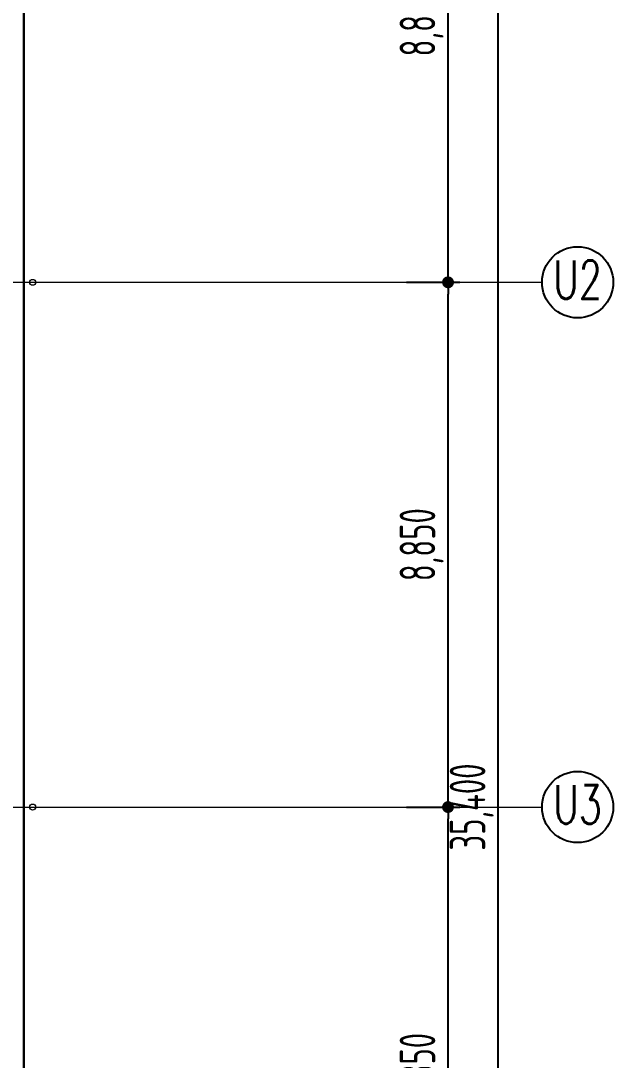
# Model space of a CAD drawing. Extents: x 0 to 160756, y 0 to 229247.
# Drawn here: x 72485 to 82471, y 81856 to 99386 of the extents above; entities that cross this region are included whole.
import ezdxf
from ezdxf.enums import TextEntityAlignment as Align
from ezdxf.xclip import XClip

# ---------------------------------------------------------------- set-up
doc = ezdxf.new("R2010")
doc.units = 0
doc.header["$LTSCALE"] = 10
doc.header["$XCLIPFRAME"] = 2
doc.linetypes.add('H12設備棟3F$0$CENTERK5', pattern=[6.916, 6.667, -0.083, 0.083, -0.083])
for name, color, linetype in [('H12設備棟3F$0$3_d', 252, 'Continuous'), ('H12設備棟3F$0$H-SIN', 252, 'H12設備棟3F$0$CENTERK5'), ('H12設備棟3F$0$KABE1', 252, 'Continuous'), ('H12設備棟3F$0$SIN-M', 3, 'Continuous'), ('H12設備棟3F$0$柱位', 3, 'Continuous')]:
    doc.layers.add(name, color=color, linetype=linetype)
doc.styles.add('H12設備棟3F$0$CHINA', font='romans.shx', dxfattribs={"width": 0.7, "bigfont": 'chineset.shx'})
doc.styles.add('H12設備棟3F$0$dim-txt', font='isocp.shx', dxfattribs={"width": 0.7, "bigfont": 'chineset.shx'})
doc.dimstyles.new('H12設備棟3F$0$ARCH-dim-2000', dxfattribs={"dimscale": 2000, "dimtxt": 0.3, "dimasz": 0.1, "dimexe": 0.1, "dimexo": 0.1, "dimgap": 0.05, "dimtad": 1, "dimdec": 0, "dimrnd": 0.1, "dimdsep": 46, "dimlunit": 6, "dimtxsty": 'H12設備棟3F$0$dim-txt', "dimblk": 'H12設備棟3F$0$_Dot', "dimblk1": 'H12設備棟3F$0$_Origin', "dimblk2": 'H12設備棟3F$0$_Origin', "dimcen": 2, "dimclrd": 256, "dimclre": 256, "dimclrt": 256, "dimadec": 0, "dimazin": 0, "dimtfac": 1, "dimtdec": 1, "dimtix": 1, "dimtmove": 2, "dimatfit": 3, "dimldrblk": 'H12設備棟3F$0$_Origin', "dimfxl": 1, "dimtvp": 1, "dimtolj": 1, "dimarcsym": 0})

# ---------------------------------------------------------------- blocks, each defined once
blk = doc.blocks.new('H12設備棟3F$0$_Dot')
at = {"color": 0, "linetype": 'ByBlock', "lineweight": -2}
blk.add_line((-0.5, 0), (-1, 0), dxfattribs=at)
at = {"color": 0, "linetype": 'ByBlock', "const_width": 0.5}
blk.add_lwpolyline([(-0.25, 0, 1), (0.25, 0, 1)], format="xyb", close=True, dxfattribs=at)
blk = doc.blocks.new('*D39')
at = {"layer": 'DEFPOINTS', "color": 0, "transparency": 16777216}
for p in [(79631, 103825), (80531, 103825), (79631, 68425)]:
    blk.add_point(p, dxfattribs=at)
at = {"layer": 'H12設備棟3F$0$SIN-M', "lineweight": -2, "transparency": 16777216}
for p, q in [((79831, 103825), (80731, 103825)), ((80531, 68625), (80531, 103625)), ((79831, 68425), (80731, 68425))]:
    blk.add_line(p, q, dxfattribs=at)
at = {"layer": 'H12設備棟3F$0$SIN-M', "lineweight": -2, "transparency": 16777216, "xscale": 200, "yscale": 200, "zscale": 200}
for p, rotation in [((80531, 103825), 90), ((80531, 68425), 270)]:
    blk.add_blockref('H12設備棟3F$0$_Dot', p, dxfattribs=dict(at, rotation=rotation))
at = {"layer": 'H12設備棟3F$0$SIN-M', "transparency": 16777216, "insert": (80086, 86125), "char_height": 600, "attachment_point": 5, "rotation": 90, "style": 'H12設備棟3F$0$dim-txt'}
blk.add_mtext('\\A1;35,400', dxfattribs=at)
blk = doc.blocks.new('H12設備棟3F$0$_Origin')
at = {"color": 0, "lineweight": -2}
blk.add_line((0, 0), (-1, 0), dxfattribs=at)
blk.add_circle((0, 0), 0.5, dxfattribs=at)
blk = doc.blocks.new('*D41')
at = {"layer": 'DEFPOINTS', "color": 0, "transparency": 16777216}
for p in [(78787, 86125), (79687, 86125), (78787, 77275)]:
    blk.add_point(p, dxfattribs=at)
at = {"layer": 'H12設備棟3F$0$SIN-M', "lineweight": -2, "transparency": 16777216}
for p, q in [((78987, 86125), (79887, 86125)), ((79687, 77475), (79687, 85925)), ((78987, 77275), (79887, 77275))]:
    blk.add_line(p, q, dxfattribs=at)
at = {"layer": 'H12設備棟3F$0$SIN-M', "lineweight": -2, "transparency": 16777216, "xscale": 200, "yscale": 200, "zscale": 200}
for p, rotation in [((79687, 86125), 90), ((79687, 77275), 270)]:
    blk.add_blockref('H12設備棟3F$0$_Dot', p, dxfattribs=dict(at, rotation=rotation))
at = {"layer": 'H12設備棟3F$0$SIN-M', "transparency": 16777216, "insert": (79242, 81700), "char_height": 600, "attachment_point": 5, "rotation": 90, "style": 'H12設備棟3F$0$dim-txt'}
blk.add_mtext('\\A1;8,850', dxfattribs=at)
blk = doc.blocks.new('*D42')
at = {"layer": 'DEFPOINTS', "color": 0, "transparency": 16777216}
for p in [(78787, 94975), (79687, 94975), (78787, 86125)]:
    blk.add_point(p, dxfattribs=at)
at = {"layer": 'H12設備棟3F$0$SIN-M', "lineweight": -2, "transparency": 16777216}
for p, q in [((78987, 94975), (79887, 94975)), ((79687, 86325), (79687, 94775)), ((78987, 86125), (79887, 86125))]:
    blk.add_line(p, q, dxfattribs=at)
at = {"layer": 'H12設備棟3F$0$SIN-M', "lineweight": -2, "transparency": 16777216, "xscale": 200, "yscale": 200, "zscale": 200}
for p, rotation in [((79687, 94975), 90), ((79687, 86125), 270)]:
    blk.add_blockref('H12設備棟3F$0$_Dot', p, dxfattribs=dict(at, rotation=rotation))
at = {"layer": 'H12設備棟3F$0$SIN-M', "transparency": 16777216, "insert": (79242, 90550), "char_height": 600, "attachment_point": 5, "rotation": 90, "style": 'H12設備棟3F$0$dim-txt'}
blk.add_mtext('\\A1;8,850', dxfattribs=at)
blk = doc.blocks.new('*D43')
at = {"layer": 'DEFPOINTS', "color": 0, "transparency": 16777216}
for p in [(78787, 103825), (79687, 103825), (78787, 94975)]:
    blk.add_point(p, dxfattribs=at)
at = {"layer": 'H12設備棟3F$0$SIN-M', "lineweight": -2, "transparency": 16777216}
for p, q in [((78987, 103825), (79887, 103825)), ((79687, 95175), (79687, 103625)), ((78987, 94975), (79887, 94975))]:
    blk.add_line(p, q, dxfattribs=at)
at = {"layer": 'H12設備棟3F$0$SIN-M', "lineweight": -2, "transparency": 16777216, "xscale": 200, "yscale": 200, "zscale": 200}
for p, rotation in [((79687, 103825), 90), ((79687, 94975), 270)]:
    blk.add_blockref('H12設備棟3F$0$_Dot', p, dxfattribs=dict(at, rotation=rotation))
at = {"layer": 'H12設備棟3F$0$SIN-M', "transparency": 16777216, "insert": (79242, 99400), "char_height": 600, "attachment_point": 5, "rotation": 90, "style": 'H12設備棟3F$0$dim-txt'}
blk.add_mtext('\\A1;8,850', dxfattribs=at)
blk = doc.blocks.new('H12設備棟3F')
at = {"layer": 'H12設備棟3F$0$3_d', "linetype": 'Continuous', "lineweight": 5}
for centre in [(72685.2, 94975.3), (72685.2, 86125.3)]:
    blk.add_circle(centre, 50, dxfattribs=at)
at = {"layer": 'H12設備棟3F$0$H-SIN', "lineweight": 5}
for p, q in [((31421.4, 94975.3), (81271.4, 94975.3)), ((31421.4, 86125.3), (81271.4, 86125.3))]:
    blk.add_line(p, q, dxfattribs=at)
at = {"layer": 'H12設備棟3F$0$KABE1', "linetype": 'Continuous', "lineweight": 30}
blk.add_line((72535.2, 104225.3), (72535.2, 69975.3), dxfattribs=at)
at = {"layer": 'H12設備棟3F$0$柱位'}
for centre in [(81871.4, 94975.3), (81871.4, 86125.3)]:
    blk.add_circle(centre, 600, dxfattribs=at)
at = {"layer": 'H12設備棟3F$0$柱位', "linetype": 'Continuous', "style": 'H12設備棟3F$0$CHINA', "width": 0.7}
for s, p in [('U2', (81871.4, 94694.8)), ('U3', (81871.4, 85844.8))]:
    blk.add_text(s, height=650, dxfattribs=at).set_placement(p, align=Align.CENTER)
at = {"layer": 'H12設備棟3F$0$SIN-M'}
for base, p1, p2, picture, middle in [((79687.3, 103825.3), (78787.3, 94975.3), (78787.3, 103825.3), '*D43', (79242.3, 99400.3)), ((80531.4, 103825.3), (79631.4, 68425.3), (79631.4, 103825.3), '*D39', (80086.4, 86125.3)), ((79687.3, 94975.3), (78787.3, 86125.3), (78787.3, 94975.3), '*D42', (79242.3, 90550.3)), ((79687.3, 86125.3), (78787.3, 77275.3), (78787.3, 86125.3), '*D41', (79242.3, 81700.3))]:
    dim = blk.add_linear_dim(base=base, p1=p1, p2=p2, angle=90, dimstyle='H12設備棟3F$0$ARCH-dim-2000', dxfattribs=at)
    dim.commit()
    dim.dimension.update_dxf_attribs({"geometry": picture, "text_midpoint": middle})

msp = doc.modelspace()

# ---------------------------------------------------------------- block references
ref = msp.add_blockref('H12設備棟3F', (0, 0))
XClip(ref).set_block_clipping_path([(52480.8428845762, 60066.8604644329), (84559.6547477046, 105824.4625800119)])

doc.saveas('drawing.dxf')
